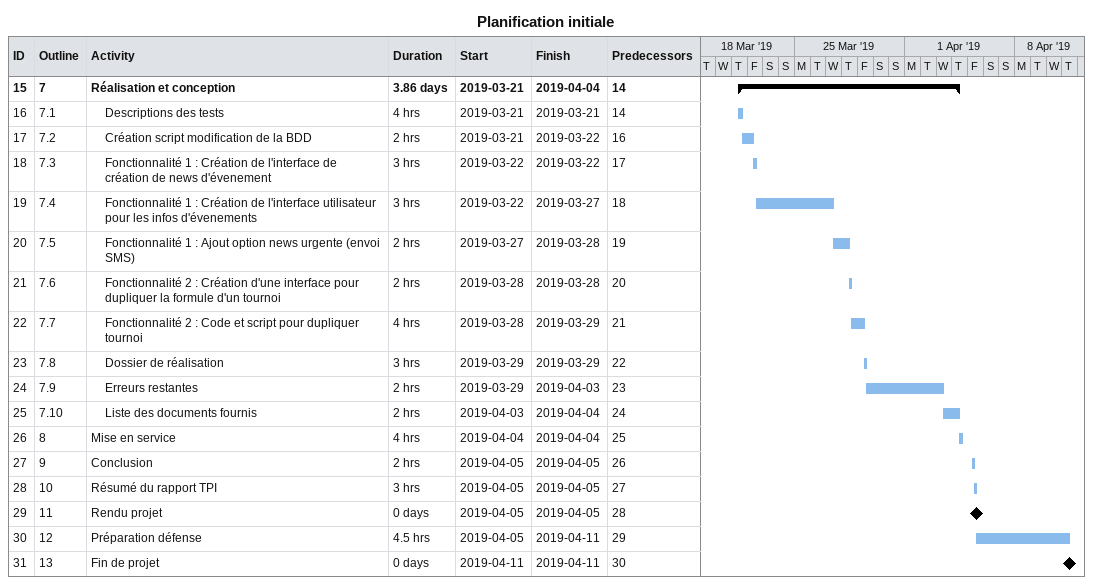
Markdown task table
Planification initiale

| ID | WBS | Task | Duration | Start | Finish | Predecessors |
|---|---|---|---|---|---|---|
| 15 | 7 | **Réalisation et conception** | 3.86d | 2019-03-21 | 2019-04-04 | 14 |
| 16 | 7.1 | Descriptions des tests | 4h | 2019-03-21 | 2019-03-21 | 14 |
| 17 | 7.2 | Création script modification de la BDD | 2h | 2019-03-21 | 2019-03-22 | 16 |
| 18 | 7.3 | Fonctionnalité 1 : Création de l'interface de création de news d'évenement | 3h | 2019-03-22 | 2019-03-22 | 17 |
| 19 | 7.4 | Fonctionnalité 1 : Création de l'interface utilisateur pour les infos d'évenements | 3h | 2019-03-22 | 2019-03-27 | 18 |
| 20 | 7.5 | Fonctionnalité 1 : Ajout option news urgente (envoi SMS) | 2h | 2019-03-27 | 2019-03-28 | 19 |
| 21 | 7.6 | Fonctionnalité 2 : Création d'une interface pour dupliquer la formule d'un tournoi | 2h | 2019-03-28 | 2019-03-28 | 20 |
| 22 | 7.7 | Fonctionnalité 2 : Code et script pour dupliquer tournoi | 4h | 2019-03-28 | 2019-03-29 | 21 |
| 23 | 7.8 | Dossier de réalisation | 3h | 2019-03-29 | 2019-03-29 | 22 |
| 24 | 7.9 | Erreurs restantes | 2h | 2019-03-29 | 2019-04-03 | 23 |
| 25 | 7.10 | Liste des documents fournis | 2h | 2019-04-03 | 2019-04-04 | 24 |
| 26 | 8 | Mise en service | 4h | 2019-04-04 | 2019-04-04 | 25 |
| 27 | 9 | Conclusion | 2h | 2019-04-05 | 2019-04-05 | 26 |
| 28 | 10 | Résumé du rapport TPI | 3h | 2019-04-05 | 2019-04-05 | 27 |
| 29 | 11 | Rendu projet | 0d | 2019-04-05 | 2019-04-05 | 28 |
| 30 | 12 | Préparation défense | 4.5h | 2019-04-05 | 2019-04-11 | 29 |
| 31 | 13 | Fin de projet | 0d | 2019-04-11 | 2019-04-11 | 30 |
